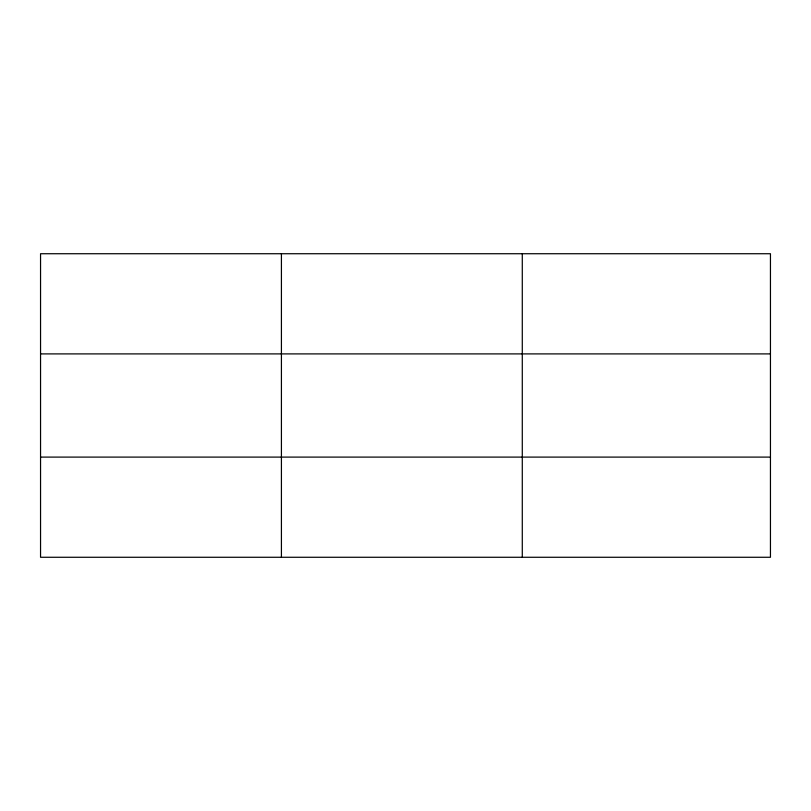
<?xml version="1.0" encoding="UTF-8"?>
<svg xmlns="http://www.w3.org/2000/svg" width="811" height="811" viewBox="0 0 811 811"><rect width="100%" height="100%" fill="white"/><g stroke="black" fill="none" stroke-linecap="round" stroke-linejoin="round"><path stroke-width="1.22" d="M281.417 253.731L281.417 557.269M522.284 253.731L522.284 557.269M770.45 457.1L770.45 557.269L40.55 557.269L40.55 253.731L770.45 253.731L770.45 457.1L40.55 457.1M40.55 353.9L770.45 353.9"/></g></svg>
